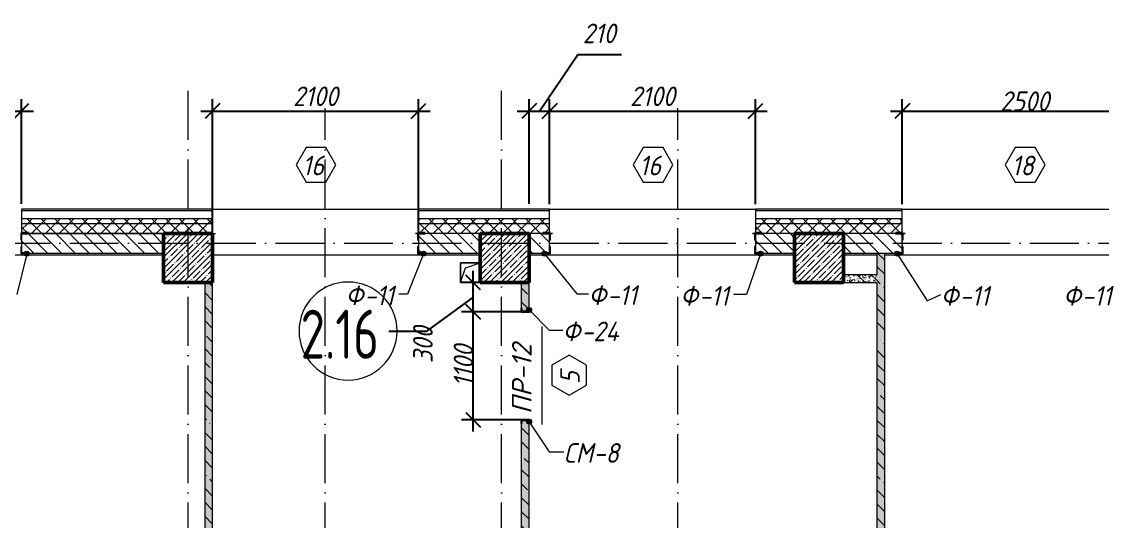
# Model space of a CAD drawing. Header units: millimetres. Extents: x -6064 to 178764, y -5836 to 29924.
# Drawn here: x 68860 to 79892, y 24163 to 29262 of the extents above; entities that cross this region are included whole.
import ezdxf

# ---------------------------------------------------------------- set-up
doc = ezdxf.new("R2010")
doc.units = ezdxf.units.MM
doc.linetypes.add('50_200_ШТРИХ_1Т_ш5_п1_п1_', pattern=[700, 500, -100, 0, -100])
doc.layers.add('A-ANNO-DIMS', color=7, linetype='Continuous')
for name, color, linetype, lineweight in [('A-AREA-IDEN', 7, 'Continuous', 9), ('A-DETL', 7, 'Continuous', 9), ('A-DETL-1', 7, 'Continuous', 50), ('A-DOOR-IDEN', 7, 'Continuous', 9), ('A-FLOR', 7, 'Continuous', 9), ('A-GENM', 7, 'Continuous', 9), ('A-GENM-1', 7, 'Continuous', 25), ('A-GENM-IDEN', 7, 'Continuous', 9), ('A-GLAZ-IDEN', 7, 'Continuous', 9), ('A-WALL', 7, 'Continuous', 5), ('A-WALL-4', 7, 'Continuous', 9), ('A-WALL-FNSH-1', 7, 'Continuous', 9), ('A-WALL-PATT-1', 7, 'Continuous', 5), ('I-WALL', 7, 'Continuous', 5), ('S-COLS', 7, 'Continuous', 9), ('S-COLS-1', 7, 'Continuous', 5), ('S-COLS-2', 7, 'Continuous', 50), ('Оси-1', 7, '50_200_ШТРИХ_1Т_ш5_п1_п1_', 9)]:
    doc.layers.add(name, color=color, linetype=linetype, lineweight=lineweight)
for name, color, linetype, lineweight, true_color in [('A-WALL-1', 7, 'Continuous', 13, 0xce0000), ('A-WALL-2', 7, 'Continuous', 5, 0xce0000), ('A-WALL-FNSH-4', 7, 'Continuous', 13, 0x0070df), ('A-WALL-PATT-2', 7, 'Continuous', 5, 0xce0000), ('A-WALL-PATT-4', 7, 'Continuous', 5, 0x0070df)]:
    doc.layers.add(name, color=color, linetype=linetype, lineweight=lineweight, true_color=true_color)
doc.styles.add('ISOCPEUR_I_2', font='isocpeui.ttf', dxfattribs={"width": 0.9, "height": 200})
doc.styles.add('ISOCPEUR_I_4', font='isocpeui.ttf', dxfattribs={"height": 200})
doc.styles.add('СПДС', font='ГОСТ тип А.ttf', dxfattribs={"width": 0.9})
doc.dimstyles.new('ISO-2_0_0_9К_СРЕДНИЙ', dxfattribs={"dimscale": 304.8, "dimtxt": 199.196235, "dimasz": 0.492126, "dimexe": 0.393701, "dimexo": 0, "dimgap": 0, "dimtad": 1, "dimdec": 0, "dimzin": 0, "dimdsep": 46, "dimtxsty": 'ISOCPEUR_I_2', "dimblk1": 'OBLIQUE', "dimblk2": 'OBLIQUE', "dimsah": 1, "dimcen": 0.09, "dimdle": 0.393701, "dimazin": 0, "dimtfac": 1, "dimtdec": 4, "dimtix": 1, "dimtmove": 1, "dimatfit": 3, "dimfxl": 1, "dimtvp": 1, "dimtolj": 1, "dimtzin": 0, "dimarcsym": 2})
doc.dimstyles.new('ISO-2_0_0_9К_СРЕДНИЙ_2', dxfattribs={"dimscale": 304.8, "dimtxt": 199.196235, "dimasz": 0.492126, "dimexe": 0.393701, "dimexo": 0, "dimgap": 0, "dimtad": 1, "dimdec": 0, "dimzin": 0, "dimdsep": 46, "dimtxsty": 'ISOCPEUR_I_2', "dimblk1": 'OBLIQUE', "dimblk2": 'OBLIQUE', "dimsah": 1, "dimcen": 0.09, "dimdle": 0.393701, "dimazin": 0, "dimtfac": 1, "dimtdec": 4, "dimtix": 1, "dimtmove": 0, "dimatfit": 3, "dimfxl": 1, "dimtvp": 1, "dimtolj": 1, "dimtzin": 0, "dimarcsym": 2})
doc.dimstyles.new('ISO-2_0_0_9К_СРЕДНИЙ_ФОН_1', dxfattribs={"dimscale": 304.8, "dimtxt": 199.196235, "dimasz": 0.492126, "dimexe": 0.393701, "dimexo": 0, "dimgap": 0.164042, "dimtad": 1, "dimdec": 0, "dimdsep": 46, "dimtxsty": 'ISOCPEUR_I_2', "dimblk1": 'OBLIQUE', "dimblk2": 'OBLIQUE', "dimsah": 1, "dimcen": 0.09, "dimdle": 0.393701, "dimazin": 0, "dimtfac": 1, "dimtdec": 4, "dimtix": 1, "dimtmove": 0, "dimatfit": 3, "dimfxl": 1, "dimtvp": 1, "dimtfill": 1, "dimtolj": 1, "dimtzin": 0, "dimarcsym": 2})
doc.dimstyles.new('ISO-2_0_0_9К_СРЕДНИЙ_ФОН_2', dxfattribs={"dimscale": 304.8, "dimtxt": 199.196235, "dimasz": 0.492126, "dimexe": 0.393701, "dimexo": 0, "dimgap": 0.164042, "dimtad": 1, "dimdec": 0, "dimdsep": 46, "dimtxsty": 'ISOCPEUR_I_2', "dimblk1": 'OBLIQUE', "dimblk2": 'OBLIQUE', "dimsah": 1, "dimcen": 0.09, "dimdle": 0.393701, "dimazin": 0, "dimtfac": 1, "dimtdec": 4, "dimtix": 1, "dimtmove": 1, "dimatfit": 3, "dimfxl": 1, "dimtvp": 1, "dimtfill": 1, "dimtolj": 1, "dimtzin": 0, "dimarcsym": 2})
pattern_1 = [(45, (0, 0), (-57.02463, 57.02463), []), (45, (57.025, 0), (-57.02463, 57.02463), [100.806, -20.161, 3.353, -16.808])]
pattern_2 = [(50, (0, 0), (72.873764, -6.37607), [7.62, -83.82]), (355, (0, 0), (-14.09699, 76.422444), [6.096, -67.056]), (100.451, (6.07, -0.53), (58.776964, 70.04687), [6.476, -71.236]), (46.184, (0, 20.32), (108.43142, -16.81745), [11.43, -125.73]), (96.636, (9.04, 18.92), (94.961, 98.97089), [9.714, -106.854]), (351.184, (0, 20.32), (94.96227, 98.97018), [9.144, -100.584]), (21, (10.16, 15.24), (60.64565, -40.906537), [7.62, -83.82]), (326, (10.16, 15.24), (24.72083, 73.67493), [6.096, -67.056]), (71.451, (15.214, 11.83), (85.36689, 32.768737), [6.476, -71.236]), (37.5, (0, 0), (1.235525, 33.8224325), [3.353, -62.89, 3.353, -64.719, -67.31]), (37.5, (0, 0), (1.235525, 33.8224325), [-134.315, 3.353, -63.957]), (7.5, (0, 0), (26.728146, 40.07255), [3.353, -35.458, 3.353, -61.366, -25.654]), (7.5, (0, 0), (26.728146, 40.07255), [-103.53, 3.353, -22.301]), (327.5, (-22.657, 0), (54.2363175, -2.292117), [3.353, -22.047, 3.353, -75.895, -105.156]), (327.5, (-22.657, 0), (54.2363175, -2.292117), [-104.648, 3.353, -101.803]), (317.5, (-32.817, 0), (59.25158, 10.17014), [3.353, -29.667, 3.353, -49.276, -74.676]), (317.5, (-32.817, 0), (59.25158, 10.17014), [-85.649, 3.353, -71.323])]
pattern_3 = [(135, (0, 0), (-142.5612, -142.5612), []), (135, (142.56, 0), (-142.5612, -142.5612), [252.016, -50.403, 3.353, -47.05])]
pattern_4 = [(45, (0, 0), (-70.71068, 70.71068), []), (135, (0, 0), (-70.71068, -70.71068), [])]
pattern_5 = [(135, (0, 0), (-70.71068, -70.71068), [])]

# ---------------------------------------------------------------- blocks, each defined once
blk = doc.blocks.new('Колонна_Несущая_Прямоугольное сечение - 500х500-V22-АР1_1_Кладочный план 2 этажа')
at = {"layer": 'S-COLS-1'}
h = blk.add_hatch(dxfattribs=at)
h.set_pattern_fill('FP_32', color=256, style=0, pattern_type=2)
h.set_pattern_definition([(45, (-73790, -26850), (-57.02463, 57.02463), []), (45, (-73732.975, -26850), (-57.02463, 57.02463), [100.806, -20.161, 3.353, -16.808])])
h.paths.add_polyline_path([(-250, -250), (250, -250), (250, 250), (-250, 250)], flags=0)
at = {"layer": 'S-COLS-2'}
for p, q in [((250, 250), (-250, 250)), ((-250, 250), (-250, -250)), ((250, -250), (250, 250)), ((-250, -250), (250, -250))]:
    blk.add_line(p, q, dxfattribs=at)
blk = doc.blocks.new('AR_Отверстие прямоугольное _в плите_ - AR_Отверстие прямоугольное _в плите_-V64-АР1_1_Кладочный план 2 этажа')
at = {"layer": 'A-GENM'}
for p, q in [((100, 100), (-100, 100)), ((-100, 100), (-100, -100)), ((-100, -100), (-50, 50)), ((-50, 50), (100, 100)), ((-100, -100), (100, -100))]:
    blk.add_line(p, q, dxfattribs=at)
blk = doc.blocks.new('Фахверк_СКБ_Уголок - Ф-11_200х2500 h-28441216-АР1_1_Кладочный план 2 этажа')
at = {"layer": 'A-GENM-1'}
for p, q in [((200, 156), (125, 156)), ((125, 156), (125, 81)), ((131, 81), (131, 150)), ((131, 150), (200, 150)), ((200, 150), (200, 156)), ((125, 81), (131, 81)), ((131, 19), (125, 19)), ((125, 19), (125, -56)), ((131, -50), (131, 19)), ((125, -56), (200, -56)), ((200, -50), (131, -50)), ((200, -56), (200, -50))]:
    blk.add_line(p, q, dxfattribs=at)
blk = doc.blocks.new('Фахверк_СКБ_Швеллер - Ф-24_80х3550 h-28622679-АР1_1_Кладочный план 2 этажа')
at = {"layer": 'A-GENM-1'}
for p, q in [((165, 40), (125, 40)), ((125, 40), (125, -40)), ((129.5, 32.6), (165, 32.6)), ((129.5, -32.6), (129.5, 32.6)), ((165, 32.6), (165, 40)), ((125, -40), (165, -40)), ((165, -32.6), (129.5, -32.6)), ((165, -40), (165, -32.6))]:
    blk.add_line(p, q, dxfattribs=at)
blk = doc.blocks.new('Фахверк_СКБ_Швеллер_Тип 2 - СМ-8_80х2180h-30702245-АР1_1_Кладочный план 2 этажа')
at = {"layer": 'A-GENM-1'}
for p, q in [((165, 40), (125, 40)), ((125, 40), (125, -40)), ((129.5, 32.6), (165, 32.6)), ((129.5, -32.6), (129.5, 32.6)), ((165, 32.6), (165, 40)), ((125, -40), (165, -40)), ((165, -32.6), (129.5, -32.6)), ((165, -40), (165, -32.6))]:
    blk.add_line(p, q, dxfattribs=at)
blk = doc.blocks.new('_Oblique')
at = {"color": 0, "linetype": 'ByBlock', "lineweight": -2}
blk.add_line((-0.5, -0.5), (0.5, 0.5), dxfattribs=at)
blk = doc.blocks.new('DIMBLOCK65-АР1_1_Кладочный план 2 этажа')
at = {"layer": 'A-ANNO-DIMS', "color": 0, "lineweight": -2, "transparency": 16777216}
for p, q in [((70810, 27103), (70810, 28470)), ((72910, 27103), (72910, 28470)), ((70690, 28350), (73030, 28350))]:
    blk.add_line(p, q, dxfattribs=at)
at = {"layer": 'Defpoints', "color": 0, "transparency": 16777216}
for p in [(72910, 28350), (70810, 27103), (72910, 27103)]:
    blk.add_point(p, dxfattribs=at)
at = {"layer": 'A-ANNO-DIMS', "color": 0, "lineweight": -2, "transparency": 16777216, "xscale": 150, "yscale": 150, "zscale": 150, "rotation": 180}
blk.add_blockref('_Oblique', (70810, 28350), dxfattribs=at)
at = {"layer": 'A-ANNO-DIMS', "color": 0, "lineweight": -2, "transparency": 16777216, "xscale": 150, "yscale": 150, "zscale": 150}
blk.add_blockref('_Oblique', (72910, 28350), dxfattribs=at)
at = {"layer": 'A-ANNO-DIMS', "color": 0, "transparency": 16777216, "insert": (71860, 28500), "char_height": 200, "width": 560.81, "attachment_point": 5, "style": 'ISOCPEUR_I_2', "bg_fill": 3, "box_fill_scale": 1.1, "bg_fill_color": 256, "bg_fill_true_color": 13158600, "bg_fill_transparency": 0}
blk.add_mtext('\\A1;2100', dxfattribs=at)
blk = doc.blocks.new('DIMBLOCK66-АР1_1_Кладочный план 2 этажа')
at = {"layer": 'A-ANNO-DIMS', "color": 0, "lineweight": -2, "transparency": 16777216}
for p, q in [((74145, 28350), (74538, 28925)), ((74538, 28925), (74983, 28925)), ((74040, 27403), (74040, 28470)), ((74250, 27400), (74250, 28470)), ((73920, 28350), (74370, 28350))]:
    blk.add_line(p, q, dxfattribs=at)
at = {"layer": 'Defpoints', "color": 0, "transparency": 16777216}
for p in [(74250, 28350), (74040, 27403), (74250, 27400)]:
    blk.add_point(p, dxfattribs=at)
at = {"layer": 'A-ANNO-DIMS', "color": 0, "lineweight": -2, "transparency": 16777216, "xscale": 150, "yscale": 150, "zscale": 150, "rotation": 180}
blk.add_blockref('_Oblique', (74040, 28350), dxfattribs=at)
at = {"layer": 'A-ANNO-DIMS', "color": 0, "lineweight": -2, "transparency": 16777216, "xscale": 150, "yscale": 150, "zscale": 150}
blk.add_blockref('_Oblique', (74250, 28350), dxfattribs=at)
at = {"layer": 'A-ANNO-DIMS', "color": 0, "transparency": 16777216, "insert": (74588, 29242), "char_height": 200, "width": 409.12, "attachment_point": 1, "line_spacing_factor": 1.149209, "style": 'ISOCPEUR_I_2', "bg_fill": 3, "box_fill_scale": 1.1, "bg_fill_color": 256, "bg_fill_true_color": 13158600, "bg_fill_transparency": 0}
blk.add_mtext('\\A1;210', dxfattribs=at)
blk = doc.blocks.new('DIMBLOCK67-АР1_1_Кладочный план 2 этажа')
at = {"layer": 'A-ANNO-DIMS', "color": 0, "lineweight": -2, "transparency": 16777216}
for p, q in [((74250, 27400), (74250, 28470)), ((76350, 27400), (76350, 28470)), ((74130, 28350), (76470, 28350))]:
    blk.add_line(p, q, dxfattribs=at)
at = {"layer": 'Defpoints', "color": 0, "transparency": 16777216}
for p in [(76350, 28350), (74250, 27400), (76350, 27400)]:
    blk.add_point(p, dxfattribs=at)
at = {"layer": 'A-ANNO-DIMS', "color": 0, "lineweight": -2, "transparency": 16777216, "xscale": 150, "yscale": 150, "zscale": 150, "rotation": 180}
blk.add_blockref('_Oblique', (74250, 28350), dxfattribs=at)
at = {"layer": 'A-ANNO-DIMS', "color": 0, "lineweight": -2, "transparency": 16777216, "xscale": 150, "yscale": 150, "zscale": 150}
blk.add_blockref('_Oblique', (76350, 28350), dxfattribs=at)
at = {"layer": 'A-ANNO-DIMS', "color": 0, "transparency": 16777216, "insert": (75300, 28500), "char_height": 200, "width": 560.81, "attachment_point": 5, "style": 'ISOCPEUR_I_2', "bg_fill": 3, "box_fill_scale": 1.1, "bg_fill_color": 256, "bg_fill_true_color": 13158600, "bg_fill_transparency": 0}
blk.add_mtext('\\A1;2100', dxfattribs=at)
blk = doc.blocks.new('DIMBLOCK290-АР1_1_Кладочный план 2 этажа')
at = {"layer": 'A-ANNO-DIMS', "color": 0, "lineweight": -2, "transparency": 16777216}
for p, q in [((77850, 27400), (77850, 28470)), ((80350, 27400), (80350, 28470)), ((77730, 28350), (80470, 28350))]:
    blk.add_line(p, q, dxfattribs=at)
at = {"layer": 'Defpoints', "color": 0, "transparency": 16777216}
for p in [(80350, 28350), (77850, 27400), (80350, 27400)]:
    blk.add_point(p, dxfattribs=at)
at = {"layer": 'A-ANNO-DIMS', "color": 0, "lineweight": -2, "transparency": 16777216, "xscale": 150, "yscale": 150, "zscale": 150, "rotation": 180}
blk.add_blockref('_Oblique', (77850, 28350), dxfattribs=at)
at = {"layer": 'A-ANNO-DIMS', "color": 0, "lineweight": -2, "transparency": 16777216, "xscale": 150, "yscale": 150, "zscale": 150}
blk.add_blockref('_Oblique', (80350, 28350), dxfattribs=at)
at = {"layer": 'A-ANNO-DIMS', "color": 0, "transparency": 16777216, "insert": (79100, 28450), "char_height": 200, "width": 606.78, "attachment_point": 5, "style": 'ISOCPEUR_I_2'}
blk.add_mtext('\\A1;2500', dxfattribs=at)
blk = doc.blocks.new('DIMBLOCK363-АР1_1_Кладочный план 2 этажа')
at = {"layer": 'A-ANNO-DIMS', "color": 0, "lineweight": -2, "transparency": 16777216}
for p, q in [((73470, 25080), (73470, 26420)), ((73960, 26300), (73350, 26300)), ((73957, 25200), (73350, 25200))]:
    blk.add_line(p, q, dxfattribs=at)
at = {"layer": 'Defpoints', "color": 0, "transparency": 16777216}
for p in [(73470, 26300), (73960, 26300), (73957, 25200)]:
    blk.add_point(p, dxfattribs=at)
at = {"layer": 'A-ANNO-DIMS', "color": 0, "lineweight": -2, "transparency": 16777216, "xscale": 150, "yscale": 150, "zscale": 150}
for p, rotation in [((73470, 26300), 90), ((73470, 25200), 270)]:
    blk.add_blockref('_Oblique', p, dxfattribs=dict(at, rotation=rotation))
at = {"layer": 'A-ANNO-DIMS', "color": 0, "transparency": 16777216, "insert": (73370, 25750), "char_height": 200, "width": 514.85, "attachment_point": 5, "rotation": 90, "style": 'ISOCPEUR_I_2'}
blk.add_mtext('\\A1;1100', dxfattribs=at)
blk = doc.blocks.new('DIMBLOCK364-АР1_1_Кладочный план 2 этажа')
at = {"layer": 'A-ANNO-DIMS', "color": 0, "lineweight": -2, "transparency": 16777216}
for p, q in [((73470, 26180), (73470, 26720)), ((73540, 26600), (73350, 26600)), ((73470, 26450), (72990, 26100)), ((73960, 26300), (73350, 26300)), ((72990, 26100), (72607, 26100))]:
    blk.add_line(p, q, dxfattribs=at)
at = {"layer": 'Defpoints', "color": 0, "transparency": 16777216}
for p in [(73470, 26600), (73540, 26600), (73960, 26300)]:
    blk.add_point(p, dxfattribs=at)
at = {"layer": 'A-ANNO-DIMS', "color": 0, "lineweight": -2, "transparency": 16777216, "xscale": 150, "yscale": 150, "zscale": 150}
for p, rotation in [((73470, 26600), 90), ((73470, 26300), 270)]:
    blk.add_blockref('_Oblique', p, dxfattribs=dict(at, rotation=rotation))
at = {"layer": 'A-ANNO-DIMS', "color": 0, "transparency": 16777216, "insert": (72856, 25778), "char_height": 200, "width": 455.09, "attachment_point": 1, "rotation": 90, "line_spacing_factor": 1.149209, "style": 'ISOCPEUR_I_2'}
blk.add_mtext('\\A1;300', dxfattribs=at)
blk = doc.blocks.new('AAR_СКБ_Марка_Двери_Перемычка и проем - Марка перемычки и проема-25306769-АР1_1_Кладочный план 2 этажа')
at = {"layer": 'A-DOOR-IDEN'}
for p, q in [((-5, 0), (5, 0)), ((-0.97, -0.98), (-1.99, -2.75)), ((1.07, -0.98), (-0.97, -0.98)), ((2.09, -2.75), (1.07, -0.98)), ((-1.99, -2.75), (-0.97, -4.51)), ((1.07, -4.51), (2.09, -2.75)), ((-0.97, -4.51), (1.07, -4.51))]:
    blk.add_line(p, q, dxfattribs=at)
blk = doc.blocks.new('DIMBLOCK482-АР1_1_Кладочный план 2 этажа')
at = {"layer": 'A-ANNO-DIMS', "color": 0, "lineweight": -2, "transparency": 16777216}
for p, q in [((67960, 27400), (67960, 28470)), ((68860, 27403), (68860, 28470)), ((67840, 28350), (68980, 28350))]:
    blk.add_line(p, q, dxfattribs=at)
at = {"layer": 'Defpoints', "color": 0, "transparency": 16777216}
for p in [(68860, 28350), (67960, 27400), (68860, 27403)]:
    blk.add_point(p, dxfattribs=at)
at = {"layer": 'A-ANNO-DIMS', "color": 0, "lineweight": -2, "transparency": 16777216, "xscale": 150, "yscale": 150, "zscale": 150, "rotation": 180}
blk.add_blockref('_Oblique', (67960, 28350), dxfattribs=at)
at = {"layer": 'A-ANNO-DIMS', "color": 0, "lineweight": -2, "transparency": 16777216, "xscale": 150, "yscale": 150, "zscale": 150}
blk.add_blockref('_Oblique', (68860, 28350), dxfattribs=at)
at = {"layer": 'A-ANNO-DIMS', "color": 0, "transparency": 16777216, "insert": (68410, 28450), "char_height": 200, "width": 455.09, "attachment_point": 5, "style": 'ISOCPEUR_I_2'}
blk.add_mtext('\\A1;900', dxfattribs=at)
blk = doc.blocks.new('AAR_СКБ_Марка_Окна_Перемычка и проем - Марка проема-25443838-АР1_1_Кладочный план 2 этажа')
at = {"layer": 'A-GLAZ-IDEN'}
for p, q in [((-0.97, -0.98), (-1.99, -2.75)), ((1.07, -0.98), (-0.97, -0.98)), ((2.09, -2.75), (1.07, -0.98)), ((-1.99, -2.75), (-0.97, -4.51)), ((1.07, -4.51), (2.09, -2.75)), ((-0.97, -4.51), (1.07, -4.51))]:
    blk.add_line(p, q, dxfattribs=at)
blk = doc.blocks.new('Марка_Помещения - Номер-25198446-Объем проектирования 2 этажа')
at = {"layer": 'A-AREA-IDEN'}
for start, end in [(360, 180), (180, 360)]:
    blk.add_arc((0, 0), 2.5, start, end, dxfattribs=at)

msp = doc.modelspace()

# ---------------------------------------------------------------- hatches: boundary and pattern name
at = {"layer": 'A-GENM-IDEN'}
h = msp.add_hatch(color=256, dxfattribs=at)
edge = h.paths.add_edge_path(flags=0)
edge.add_arc((68912.3, 26894), 25, 0, 360)
h = msp.add_hatch(color=256, dxfattribs=at)
edge = h.paths.add_edge_path(flags=0)
edge.add_arc((72962.3, 26894), 25, 0, 360)
h = msp.add_hatch(color=256, dxfattribs=at)
edge = h.paths.add_edge_path(flags=0)
edge.add_arc((74197.7, 26894), 25, 0, 360)
h = msp.add_hatch(color=256, dxfattribs=at)
edge = h.paths.add_edge_path(flags=0)
edge.add_arc((76402.3, 26894), 25, 0, 360)
h = msp.add_hatch(color=256, dxfattribs=at)
edge = h.paths.add_edge_path(flags=0)
edge.add_arc((77797.7, 26894), 25, 0, 360)
h = msp.add_hatch(color=256, dxfattribs=at)
edge = h.paths.add_edge_path(flags=0)
edge.add_arc((74040, 26320), 25, 0, 360)
h = msp.add_hatch(color=256, dxfattribs=at)
edge = h.paths.add_edge_path(flags=0)
edge.add_arc((74040, 25180), 25, 0, 360)
at = {"layer": 'A-WALL-PATT-1'}
h = msp.add_hatch(dxfattribs=at)
h.set_pattern_fill('FP_11', color=256, style=0, pattern_type=2)
h.set_pattern_definition(pattern_4)
h.paths.add_polyline_path([(93160, 27200), (93160, 27200.1), (93000.5, 27200.1), (93000.5, 27250), (80350, 27250), (80350, 27200), (93159.9, 27200)], flags=0)
h.paths.add_polyline_path([(77850, 27200), (77850, 27250), (76350, 27250), (76350, 27200), (76513.7, 27200)], flags=0)
h.paths.add_polyline_path([(70810, 27200), (70810, 27250), (68860, 27250), (68860, 27200)], flags=0)
h.paths.add_polyline_path([(72910, 27200), (74250, 27200), (74250, 27250), (72910, 27250)], flags=0)
h.paths.add_polyline_path([(49660.3, 27200), (50760.2, 27200), (50760.2, 27250), (49660.3, 27250)], flags=0)
h.paths.add_polyline_path([(61060, 27200), (61060, 27250), (59860, 27250), (59860, 27200)], flags=0)
h.paths.add_polyline_path([(64160, 27200), (65260, 27200), (65260, 27250), (64160, 27250)], flags=0)
h.paths.add_polyline_path([(66160, 27200), (67960, 27200), (67960, 27250), (66160, 27250)], flags=0)
h.paths.add_polyline_path([(55009.9, 27200), (55009.9, 27250), (53860.2, 27250), (53860.2, 27200)], flags=0)
h.paths.add_polyline_path([(55909.9, 27200), (57160, 27200), (57160, 27250), (55909.9, 27250)], flags=0)
h.paths.add_polyline_path([(48760.3, 27200), (48760.3, 27250), (47660, 27250), (47660, 27200)], flags=0)
h.paths.add_polyline_path([(44336.1, 27200), (44560, 27200), (44560, 27250), (42060, 27250), (42060, 27200), (42803.8, 27200)], flags=0)
h = msp.add_hatch(dxfattribs=at)
h.set_pattern_fill('FP_11', color=256, style=0, pattern_type=2)
h.set_pattern_definition(pattern_4)
h.paths.add_polyline_path([(93060, 27100), (93060, 27200), (80350, 27200), (80350, 27106), (80419, 27106), (80419, 27100), (92985.5, 27100)], flags=0)
h.paths.add_polyline_path([(77781, 27100), (77781, 27106), (77850, 27106), (77850, 27200), (76350, 27200), (76350, 27106), (76419, 27106), (76419, 27100), (77250, 27100)], flags=0)
h.paths.add_polyline_path([(74181, 27100), (74181, 27106), (74250, 27106), (74250, 27200), (72910, 27200), (72910, 27106), (72979, 27106), (72979, 27100), (74040, 27100)], flags=0)
h.paths.add_polyline_path([(66760, 27100), (67891, 27100), (67891, 27106), (67960, 27106), (67960, 27200), (66160, 27200), (66160, 27100)], flags=0)
h.paths.add_polyline_path([(64229, 27100), (65191, 27100), (65191, 27106), (65260, 27106), (65260, 27200), (64160, 27200), (64160, 27106), (64229, 27106)], flags=0)
h.paths.add_polyline_path([(70310, 27100), (70810, 27100), (70810, 27200), (68860, 27200), (68860, 27106), (68929, 27106), (68929, 27100)], flags=0)
h.paths.add_polyline_path([(55978.9, 27100), (57091, 27100), (57091, 27106), (57160, 27106), (57160, 27200), (55909.9, 27200), (55909.9, 27106), (55978.9, 27106)], flags=0)
h.paths.add_polyline_path([(60160, 27100), (60991, 27100), (60991, 27106), (61060, 27106), (61060, 27200), (59860, 27200), (59860, 27106), (59929, 27106), (59929, 27100)], flags=0)
h.paths.add_polyline_path([(54940.9, 27100), (54940.9, 27106), (55009.9, 27106), (55009.9, 27200), (53860.2, 27200), (53860.2, 27106), (53929.2, 27106), (53929.2, 27100), (54760, 27100)], flags=0)
h.paths.add_polyline_path([(42060, 27100), (44491, 27100), (44491, 27106), (44560, 27106), (44560, 27200), (42060, 27200)], flags=0)
h.paths.add_polyline_path([(48760.3, 27100), (48760, 27200), (47660, 27200), (47660, 27106), (47729, 27106), (47729, 27100), (48760, 27100)], flags=0)
h.paths.add_polyline_path([(50465.2, 27100), (50691.2, 27100), (50691.2, 27106), (50760.2, 27106), (50760.2, 27200), (49660.3, 27200), (49660.3, 27106), (49729.3, 27106), (49729.3, 27100)], flags=0)
at = {"layer": 'A-WALL-PATT-2'}
h = msp.add_hatch(dxfattribs=at)
h.set_pattern_fill('FP_22', color=256, style=0, pattern_type=2)
h.set_pattern_definition(pattern_5)
h.paths.add_polyline_path([(67960, 26900), (67960, 27100), (66760, 27100), (66760, 26900), (67891, 26900)], flags=0)
h.paths.add_polyline_path([(68929, 26900), (70310, 26900), (70310, 27100), (68860, 27100), (68860, 26900)], flags=0)
h = msp.add_hatch(dxfattribs=at)
h.set_pattern_fill('FP_22', color=256, style=0, pattern_type=2)
h.set_pattern_definition(pattern_5)
h.paths.add_polyline_path([(73540, 26900), (73540, 27100), (72910, 27100), (72910, 26900), (73449.1, 26900)], flags=0)
h = msp.add_hatch(dxfattribs=at)
h.set_pattern_fill('FP_22', color=256, style=0, pattern_type=2)
h.set_pattern_definition(pattern_5)
h.paths.add_polyline_path([(74040, 26900), (74250, 26900), (74250, 27100), (74040, 27100), (74040, 26969)], flags=0)
h.paths.add_polyline_path([(76750, 26900), (76750, 27100), (76350, 27100), (76350, 26900), (76513.7, 26900)], flags=0)
h = msp.add_hatch(dxfattribs=at)
h.set_pattern_fill('FP_22', color=256, style=0, pattern_type=2)
h.set_pattern_definition(pattern_5)
h.paths.add_polyline_path([(77850, 26900), (77850, 27100), (77250, 27100), (77250, 26900), (77781, 26900)], flags=0)
h.paths.add_polyline_path([(80650, 26900), (80650, 27100), (80350, 27100), (80350, 26900), (80419, 26900)], flags=0)
at = {"layer": 'A-WALL-PATT-4'}
h = msp.add_hatch(dxfattribs=at)
h.set_pattern_fill('FP_25', color=256, style=0, pattern_type=2)
h.set_pattern_definition(pattern_2)
h.paths.add_polyline_path([(77590, 18800), (77670, 18800), (77670, 26900), (77590, 26900), (77590, 21520.7)], flags=0)
h = msp.add_hatch(dxfattribs=at)
h.set_pattern_fill('FP_26', color=256, style=0, pattern_type=2)
h.set_pattern_definition(pattern_3)
h.paths.add_polyline_path([(77590, 18800), (77670, 18800), (77670, 26900), (77590, 26900), (77590, 21520.7)], flags=0)
h = msp.add_hatch(dxfattribs=at)
h.set_pattern_fill('FP_25', color=256, style=0, pattern_type=2)
h.set_pattern_definition(pattern_2)
h.paths.add_polyline_path([(70730, 23200), (70810, 23200), (70810, 26600), (70730, 26600), (70730, 25802.7)], flags=0)
h = msp.add_hatch(dxfattribs=at)
h.set_pattern_fill('FP_26', color=256, style=0, pattern_type=2)
h.set_pattern_definition(pattern_3)
h.paths.add_polyline_path([(70730, 23200), (70810, 23200), (70810, 26600), (70730, 26600), (70730, 25802.7)], flags=0)
h = msp.add_hatch(dxfattribs=at)
h.set_pattern_fill('FP_25', color=256, style=0, pattern_type=2)
h.set_pattern_definition(pattern_2)
h.paths.add_polyline_path([(74040, 23200), (74040, 25160), (74032.6, 25160), (74032.6, 25195.5), (73967.4, 25195.5), (73967.4, 25160), (73960, 25160), (73960, 23200)], flags=0)
h.paths.add_polyline_path([(74032.6, 26304.5), (74032.6, 26340), (74040, 26340), (74040, 26600), (73960, 26600), (73960, 26340), (73967.4, 26340), (73967.4, 26304.5)], flags=0)
h = msp.add_hatch(dxfattribs=at)
h.set_pattern_fill('FP_26', color=256, style=0, pattern_type=2)
h.set_pattern_definition(pattern_3)
h.paths.add_polyline_path([(74040, 23200), (74040, 25160), (74032.6, 25160), (74032.6, 25195.5), (73967.4, 25195.5), (73967.4, 25160), (73960, 25160), (73960, 23200)], flags=0)
h.paths.add_polyline_path([(74032.6, 26304.5), (74032.6, 26340), (74040, 26340), (74040, 26600), (73960, 26600), (73960, 26340), (73967.4, 26340), (73967.4, 26304.5)], flags=0)
h = msp.add_hatch(dxfattribs=at)
h.set_pattern_fill('FP_25', color=256, style=0, pattern_type=2)
h.set_pattern_definition(pattern_2)
h.paths.add_polyline_path([(77590, 26600), (77590, 26680), (77250, 26680), (77250, 26600)], flags=0)
h = msp.add_hatch(dxfattribs=at)
h.set_pattern_fill('FP_26', color=256, style=0, pattern_type=2)
h.set_pattern_definition(pattern_3)
h.paths.add_polyline_path([(77590, 26600), (77590, 26680), (77250, 26680), (77250, 26600)], flags=0)
at = {"layer": 'S-COLS-1'}
h = msp.add_hatch(dxfattribs=at)
h.set_pattern_fill('FP_7', color=256, style=0, pattern_type=2)
h.set_pattern_definition(pattern_1)
h.paths.add_polyline_path([(70310, 26600), (70810, 26600), (70810, 27100), (70310, 27100)], flags=0)
h = msp.add_hatch(dxfattribs=at)
h.set_pattern_fill('FP_7', color=256, style=0, pattern_type=2)
h.set_pattern_definition(pattern_1)
h.paths.add_polyline_path([(77250, 26600), (77250, 27100), (76750, 27100), (76750, 26600)], flags=0)

# ---------------------------------------------------------------- linework, layer by layer
at = {"layer": 'A-DETL'}
for p, q in [((70810, 27250), (68860, 27250)), ((74250, 27250), (72910, 27250)), ((77850, 27250), (76350, 27250))]:
    msp.add_line(p, q, dxfattribs=at)
at = {"layer": 'A-DETL-1'}
for p, q in [((70310, 27100), (70310, 26600)), ((76750, 27100), (76750, 26600)), ((77250, 26900), (77250, 27100)), ((77250, 26600), (77250, 26900))]:
    msp.add_line(p, q, dxfattribs=at)
at = {"layer": 'A-FLOR'}
for p, q in [((73340, 26800), (73540, 26800)), ((73340, 26600), (73340, 26800)), ((73540, 26600), (73340, 26600))]:
    msp.add_line(p, q, dxfattribs=at)
at = {"layer": 'A-GENM-IDEN'}
for p, q in [((68912.3, 26894), (68811.4, 26476.4)), ((72962.3, 26894), (72799.8, 26480.7)), ((74197.7, 26894), (74527.5, 26483.1)), ((76402.3, 26894), (76260.3, 26476.4)), ((77797.7, 26894), (78103.4, 26414.2)), ((72799.8, 26480.7), (72710.4, 26480.7)), ((74527.5, 26483.1), (74648.1, 26483.1)), ((76260.3, 26476.4), (76126.5, 26476.4)), ((78103.4, 26414.2), (78243.5, 26476.4)), ((74040, 26320), (74246.4, 26113.8)), ((74246.4, 26113.8), (74383, 26113.8)), ((74040, 25180), (74246.4, 24873.5)), ((74246.4, 24873.5), (74394.7, 24873.5))]:
    msp.add_line(p, q, dxfattribs=at)
for centre in [(68912.3, 26894), (72962.3, 26894), (74197.7, 26894), (76402.3, 26894), (77797.7, 26894), (74040, 26320), (74040, 25180)]:
    msp.add_circle(centre, 25, dxfattribs=at)
at = {"layer": 'A-WALL'}
for p, q in [((70810, 27330), (68860, 27330)), ((74250, 27330), (72910, 27330)), ((77850, 27330), (76350, 27330)), ((70810, 27200), (68860, 27200)), ((74250, 27200), (72910, 27200)), ((77850, 27200), (76350, 27200))]:
    msp.add_line(p, q, dxfattribs=at)
at = {"layer": 'A-WALL-1'}
for p, q in [((68860, 27031), (68860, 26969)), ((70310, 27100), (68929, 27100)), ((70310, 26900), (70310, 27100)), ((72910, 27031), (72910, 26969)), ((73540, 27100), (72979, 27100)), ((74181, 27100), (74040, 27100)), ((74250, 26969), (74250, 27031)), ((76350, 27031), (76350, 26969)), ((76750, 27100), (76419, 27100)), ((76750, 26900), (76750, 27100)), ((77781, 27100), (77250, 27100)), ((77850, 26969), (77850, 27031)), ((68929, 26900), (70310, 26900)), ((72979, 26900), (73540, 26900)), ((74040, 26900), (74181, 26900)), ((76419, 26900), (76750, 26900)), ((77250, 26900), (77781, 26900))]:
    msp.add_line(p, q, dxfattribs=at)
at = {"layer": 'A-WALL-2'}
msp.add_line((77250, 27100), (77250, 26900), dxfattribs=at)
at = {"layer": 'A-WALL-4'}
for p, q in [((68860, 27330), (68860, 27106)), ((70810, 27350), (72910, 27350)), ((70810, 27100), (70810, 27330)), ((72910, 27330), (72910, 27106)), ((74250, 27350), (76350, 27350)), ((74250, 27106), (74250, 27330)), ((76350, 27330), (76350, 27106)), ((77850, 27350), (80350, 27350)), ((77850, 27106), (77850, 27330)), ((68929, 27100), (70840, 27100)), ((72904, 27100), (72880, 27100)), ((74280, 27100), (74256, 27100)), ((76344, 27100), (76320, 27100)), ((76750, 27100), (77250, 27100)), ((77880, 27100), (77856, 27100))]:
    msp.add_line(p, q, dxfattribs=at)
at = {"layer": 'A-WALL-FNSH-1'}
for p, q in [((70810, 27350), (68860, 27350)), ((68860, 27350), (68860, 27330)), ((70810, 27330), (70810, 27350)), ((74250, 27350), (72910, 27350)), ((72910, 27350), (72910, 27330)), ((74250, 27330), (74250, 27350)), ((77850, 27350), (76350, 27350)), ((76350, 27350), (76350, 27330)), ((77850, 27330), (77850, 27350))]:
    msp.add_line(p, q, dxfattribs=at)
at = {"layer": 'A-WALL-FNSH-4'}
for p, q in [((77590, 26900), (77590, 26680)), ((77670, 18800), (77670, 26900)), ((70730, 26600), (70730, 23200)), ((70810, 26600), (70730, 26600)), ((70810, 23460), (70810, 26600)), ((73960, 26600), (73960, 26340)), ((74040, 26340), (74040, 26600)), ((77590, 26680), (77250, 26680)), ((77250, 26680), (77250, 26600)), ((77250, 26600), (77590, 26600)), ((77590, 26600), (77590, 23200)), ((73960, 25160), (73960, 23460)), ((74040, 23200), (74040, 25160))]:
    msp.add_line(p, q, dxfattribs=at)
at = {"layer": 'I-WALL'}
for p, q in [((70810, 27100), (70840, 27100)), ((72880, 27100), (72904, 27100)), ((74256, 27100), (74280, 27100)), ((76320, 27100), (76344, 27100)), ((77856, 27100), (77880, 27100)), ((70310, 26880), (66760, 26880)), ((73540, 26880), (70810, 26880)), ((76750, 26880), (74040, 26880)), ((77590, 26880), (77250, 26880)), ((80650, 26880), (77670, 26880))]:
    msp.add_line(p, q, dxfattribs=at)
at = {"layer": 'S-COLS-2'}
for p, q in [((70810, 27100), (70310, 27100)), ((70810, 26600), (70810, 27100)), ((77250, 27100), (76750, 27100)), ((70310, 26600), (70810, 26600)), ((76750, 26600), (77250, 26600))]:
    msp.add_line(p, q, dxfattribs=at)
at = {"layer": 'Оси-1'}
for p, q in [((70560, -4150), (70560, 28636.9)), ((71960, -4150), (71960, 28636.9)), ((73760, -4150), (73760, 28636.9)), ((75560, -4150), (75560, 28636.9)), ((-4160, 27000), (125951.6, 27000))]:
    msp.add_line(p, q, dxfattribs=at)

# ---------------------------------------------------------------- block references
at = {"layer": 'A-AREA-IDEN', "xscale": 199.9999999999999, "yscale": 199.9999999999999, "zscale": 199.9999999999999}
msp.add_blockref('Марка_Помещения - Номер-25198446-Объем проектирования 2 этажа', (72192.1, 26105.2), dxfattribs=at)
at = {"layer": 'A-DOOR-IDEN', "xscale": 99.99999999999993, "yscale": 99.99999999999993, "zscale": 99.99999999999993, "rotation": 89.99999999999982}
msp.add_blockref('AAR_СКБ_Марка_Двери_Перемычка и проем - Марка перемычки и проема-25306769-АР1_1_Кладочный план 2 этажа', (74175.1, 25650), dxfattribs=at)
at = {"layer": 'A-GENM'}
msp.add_blockref('AR_Отверстие прямоугольное _в плите_ - AR_Отверстие прямоугольное _в плите_-V64-АР1_1_Кладочный план 2 этажа', (73440, 26700), dxfattribs=at)
at = {"layer": 'A-GENM-1'}
for p in [(68729, 26950), (72779, 26950), (76219, 26950)]:
    msp.add_blockref('Фахверк_СКБ_Уголок - Ф-11_200х2500 h-28441216-АР1_1_Кладочный план 2 этажа', p, dxfattribs=at)
for name, p, rotation in [('Фахверк_СКБ_Уголок - Ф-11_200х2500 h-28441216-АР1_1_Кладочный план 2 этажа', (74381, 27050), 180), ('Фахверк_СКБ_Уголок - Ф-11_200х2500 h-28441216-АР1_1_Кладочный план 2 этажа', (77981, 27050), 180), ('Фахверк_СКБ_Швеллер - Ф-24_80х3550 h-28622679-АР1_1_Кладочный план 2 этажа', (74000, 26175), 89.99999999999991), ('Фахверк_СКБ_Швеллер_Тип 2 - СМ-8_80х2180h-30702245-АР1_1_Кладочный план 2 этажа', (74000, 25325), 269.9999999999999)]:
    msp.add_blockref(name, p, dxfattribs=dict(at, rotation=rotation))
at = {"layer": 'A-GLAZ-IDEN', "xscale": 99.99999999999993, "yscale": 99.99999999999993, "zscale": 99.99999999999993}
msp.add_blockref('AAR_СКБ_Марка_Окна_Перемычка и проем - Марка проема-25443838-АР1_1_Кладочный план 2 этажа', (79100, 28076.4), dxfattribs=at)
at = {"layer": 'S-COLS'}
msp.add_blockref('Колонна_Несущая_Прямоугольное сечение - 500х500-V22-АР1_1_Кладочный план 2 этажа', (73790, 26850), dxfattribs=at)

# ---------------------------------------------------------------- texts
at = {"layer": 'A-AREA-IDEN', "insert": (71708.3, 26322.3), "char_height": 500, "width": 1212.151, "attachment_point": 1, "style": 'СПДС'}
msp.add_mtext('2.16', dxfattribs=at)
at = {"layer": 'A-DOOR-IDEN', "insert": (74357.7, 25563.8), "char_height": 200, "width": 158.734, "attachment_point": 1, "rotation": 90, "style": 'ISOCPEUR_I_2'}
msp.add_mtext('\\fISOCPEUR|b0|i1|c204|p34|;\\W.9;5', dxfattribs=at)
at = {"layer": 'A-GENM-IDEN', "char_height": 200, "attachment_point": 1, "style": 'ISOCPEUR_I_2'}
for s, insert, width in [('\\fISOCPEUR|b0|i1|c204|p34|;\\W.9;Ф', (72168.1, 26568.3), 230.886), ('-11', (72358.6, 26568.3), 389.62), ('\\fISOCPEUR|b0|i1|c204|p34|;\\W.9;Ф', (74648.1, 26570.8), 230.886), ('-11', (74838.6, 26570.8), 389.62), ('\\fISOCPEUR|b0|i1|c204|p34|;\\W.9;Ф', (75584.3, 26564), 230.886), ('-11', (75774.8, 26564), 389.62), ('\\fISOCPEUR|b0|i1|c204|p34|;\\W.9;Ф', (78243.5, 26564), 230.886), ('-11', (78434, 26564), 389.62), ('\\fISOCPEUR|b0|i1|c204|p34|;\\W.9;Ф', (79492.9, 26564), 230.886), ('-11', (79683.4, 26564), 389.62), ('\\fISOCPEUR|b0|i1|c204|p34|;\\W.9;Ф', (74383, 26201.4), 230.886), ('-24', (74573.5, 26201.4), 505.063), ('СМ', (74394.7, 24961.1), 367.975), ('-8', (74698.3, 24961.1), 317.468)]:
    msp.add_mtext(s, dxfattribs=dict(at, insert=insert, width=width))
at = {"layer": 'A-GENM-IDEN', "char_height": 200, "attachment_point": 1, "rotation": 90, "style": 'ISOCPEUR_I_4'}
for s, insert, width in [('-12', (73865.8, 25601.2), 481.012), ('ПР', (73865.8, 25257.2), 416.877)]:
    msp.add_mtext(s, dxfattribs=dict(at, insert=insert, width=width))
at = {"layer": 'A-GLAZ-IDEN', "insert": (78966.1, 27893.8), "char_height": 200, "width": 274.177, "attachment_point": 1, "style": 'ISOCPEUR_I_2'}
msp.add_mtext('18', dxfattribs=at)

# ---------------------------------------------------------------- dimensions: what is measured, and where the dimension line sits
at = {"layer": 'A-ANNO-DIMS'}
for base, p1, p2, override, picture, middle in [((68860, 28350), (67960, 27400), (68860, 27403), {"dimpost": '<>', "dimfxl": 900.005161}, 'DIMBLOCK482-АР1_1_Кладочный план 2 этажа', (68410, 28450)), ((80350, 28350), (77850, 27400), (80350, 27400), {"dimpost": '<>', "dimfxl": 2500}, 'DIMBLOCK290-АР1_1_Кладочный план 2 этажа', (79100, 28450))]:
    dim = msp.add_linear_dim(base=base, p1=p1, p2=p2, dimstyle='ISO-2_0_0_9К_СРЕДНИЙ_2', override=override, dxfattribs=at)
    dim.commit()
    dim.dimension.update_dxf_attribs({"geometry": picture, "text_midpoint": middle})
dim = msp.add_linear_dim(base=(73469.6, 26600), p1=(73960, 26300), p2=(73540, 26600), angle=90, dimstyle='ISO-2_0_0_9К_СРЕДНИЙ', override={"dimpost": '<>', "dimfxl": 516.139516}, dxfattribs=at)
dim.commit()
dim.dimension.update_dxf_attribs({"geometry": 'DIMBLOCK364-АР1_1_Кладочный план 2 этажа', "text_midpoint": (72989.5, 26100.2), "dimtype": 160, "text_rotation": 90})
dim = msp.add_linear_dim(base=(73469.6, 26300), p1=(73957, 25200), p2=(73960, 26300), angle=90, dimstyle='ISO-2_0_0_9К_СРЕДНИЙ_2', override={"dimpost": '<>', "dimfxl": 1100.004223}, dxfattribs=at)
dim.commit()
dim.dimension.update_dxf_attribs({"geometry": 'DIMBLOCK363-АР1_1_Кладочный план 2 этажа', "text_midpoint": (73369.6, 25750)})

# ---------------------------------------------------------------- next in the draw order: dimensions: what is measured, and where the dimension line sits
dim = msp.add_linear_dim(base=(74250, 28350), p1=(74040, 27403), p2=(74250, 27400), dimstyle='ISO-2_0_0_9К_СРЕДНИЙ_ФОН_2', override={"dimpost": '<>', "dimfxl": 210.022136}, dxfattribs=at)
dim.commit()
dim.dimension.update_dxf_attribs({"geometry": 'DIMBLOCK66-АР1_1_Кладочный план 2 этажа', "text_midpoint": (74588, 28925.3), "dimtype": 160})
dim = msp.add_linear_dim(base=(72910, 28350), p1=(70810, 27103), p2=(72910, 27103), dimstyle='ISO-2_0_0_9К_СРЕДНИЙ_ФОН_1', override={"dimpost": '<>', "dimfxl": 2100}, dxfattribs=at)
dim.commit()
dim.dimension.update_dxf_attribs({"geometry": 'DIMBLOCK65-АР1_1_Кладочный план 2 этажа', "text_midpoint": (71860, 28500)})

# ---------------------------------------------------------------- next in the draw order: block references
at = {"layer": 'A-GLAZ-IDEN', "xscale": 99.99999999999993, "yscale": 99.99999999999993, "zscale": 99.99999999999993}
msp.add_blockref('AAR_СКБ_Марка_Окна_Перемычка и проем - Марка проема-25443838-АР1_1_Кладочный план 2 этажа', (71860, 28076.4), dxfattribs=at)

# ---------------------------------------------------------------- next in the draw order: texts
at = {"layer": 'A-GLAZ-IDEN', "insert": (71726.1, 27893.8), "char_height": 200, "width": 274.177, "attachment_point": 1, "style": 'ISOCPEUR_I_2'}
msp.add_mtext('16', dxfattribs=at)

# ---------------------------------------------------------------- next in the draw order: dimensions: what is measured, and where the dimension line sits
at = {"layer": 'A-ANNO-DIMS'}
dim = msp.add_linear_dim(base=(76350, 28350), p1=(74250, 27400), p2=(76350, 27400), dimstyle='ISO-2_0_0_9К_СРЕДНИЙ_ФОН_1', override={"dimpost": '<>', "dimfxl": 2100}, dxfattribs=at)
dim.commit()
dim.dimension.update_dxf_attribs({"geometry": 'DIMBLOCK67-АР1_1_Кладочный план 2 этажа', "text_midpoint": (75300, 28500)})

# ---------------------------------------------------------------- next in the draw order: block references
at = {"layer": 'A-GLAZ-IDEN', "xscale": 99.99999999999993, "yscale": 99.99999999999993, "zscale": 99.99999999999993}
msp.add_blockref('AAR_СКБ_Марка_Окна_Перемычка и проем - Марка проема-25443838-АР1_1_Кладочный план 2 этажа', (75300, 28076.4), dxfattribs=at)

# ---------------------------------------------------------------- next in the draw order: texts
at = {"layer": 'A-GLAZ-IDEN', "insert": (75166.1, 27893.8), "char_height": 200, "width": 274.177, "attachment_point": 1, "style": 'ISOCPEUR_I_2'}
msp.add_mtext('16', dxfattribs=at)

doc.saveas('drawing.dxf')
